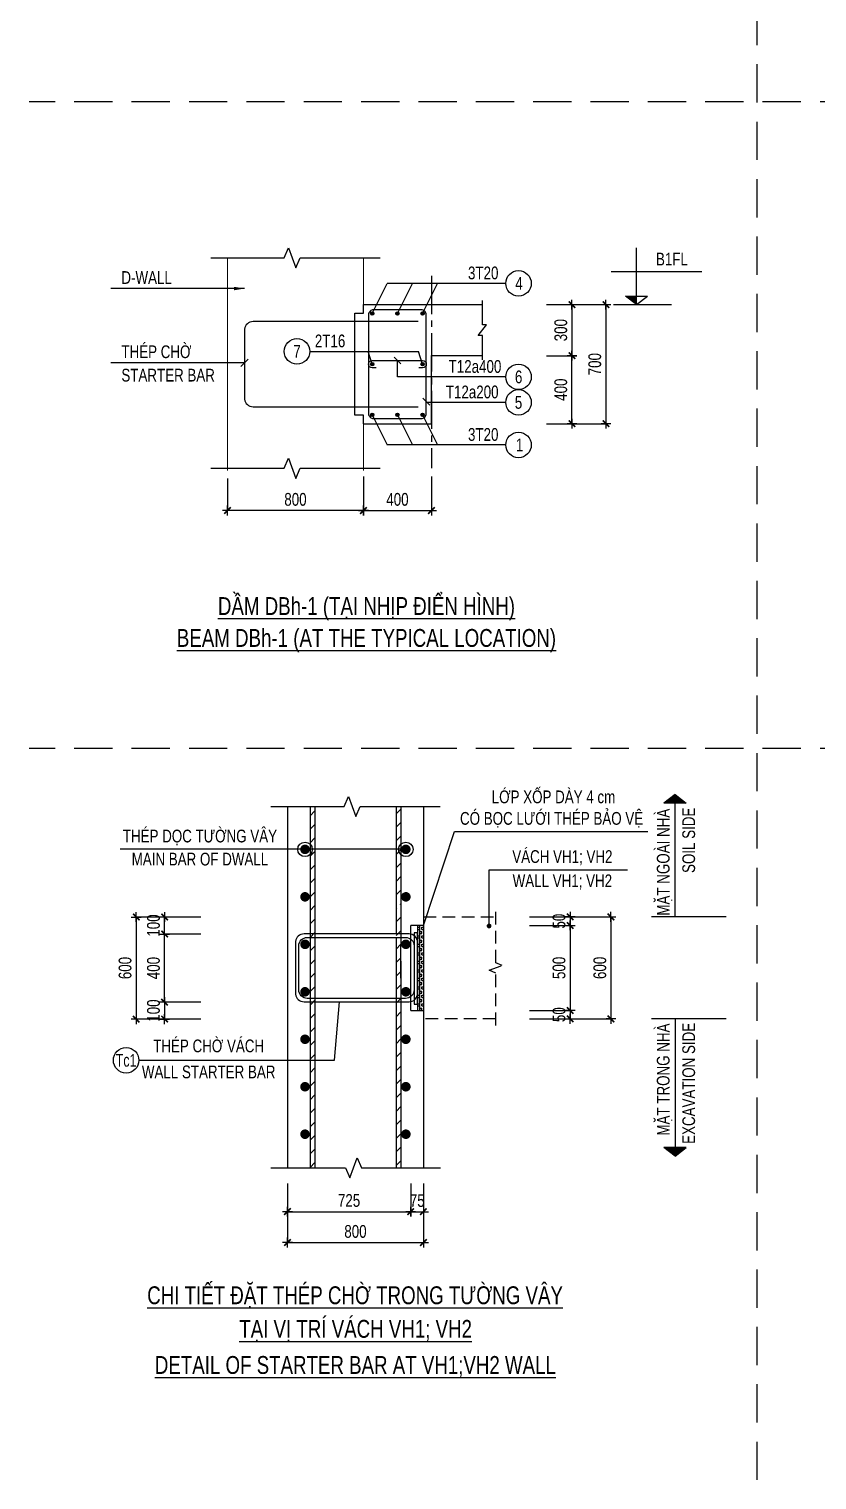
# Model space of a CAD drawing. Header units: millimetres. Extents: x 4107542 to 4204956, y -64070 to 3933.
# Drawn here: x 4107542 to 4126087, y -64070 to -29941 of the extents above; entities that cross this region are included whole.
import ezdxf
from ezdxf.enums import TextEntityAlignment as Align

# ---------------------------------------------------------------- set-up
doc = ezdxf.new("R2010")
doc.units = ezdxf.units.MM
doc.header["$LTSCALE"] = 1200
doc.linetypes.add('CENTER2', pattern=[1.125, 0.75, -0.125, 0.125, -0.125])
doc.linetypes.add('HIDDEN', pattern=[0.375, 0.25, -0.125])
for name, color, linetype in [('CDC.01.AXIS', 160, 'CENTER2'), ('CDC.02.DIM', 1, 'Continuous'), ('CDC.03.BORDER', 3, 'Continuous'), ('CDC.04.HIDDEN', 8, 'HIDDEN'), ('CDC.05.STEEL', 4, 'Continuous'), ('CDC.06.TEXT', 2, 'Continuous'), ('CDC.10.HATCH', 251, 'Continuous'), ('CDC.11.NOTE', 8, 'Continuous'), ('CDC.14.STEELNUM', 2, 'Continuous'), ('KCS_BORDER', 3, 'Continuous'), ('KCS_CHI', 1, 'Continuous'), ('KCS_SNODE', 6, 'Continuous'), ('KCS_STEEL', 4, 'Continuous'), ('KCS_TEXT', 2, 'Continuous'), ('KCS_TEXT_TK', 2, 'Continuous')]:
    doc.layers.add(name, color=color, linetype=linetype)
doc.layers.add('ENOTE', color=2, linetype='Continuous', lineweight=15)
doc.styles.add('1', font='arial.ttf', dxfattribs={"width": 0.75})
doc.styles.add('Arial', font='arial.ttf', dxfattribs={"height": 480})
doc.styles.add('KCS_SMTEXT', font='arial.ttf', dxfattribs={"width": 0.7})
doc.styles.add('SMTEXT', font='arial.ttf', dxfattribs={"width": 0.75})
doc.linetypes.add('ZIGZAG', pattern='A,0.00254,-5.08,[131,ltypeshp.shx,S=5.08,R=0,X=-5.08,Y=0],-10.16,[131,ltypeshp.shx,S=5.08,R=180,X=5.08,Y=0],-5.08', length=20.32254)
doc.dimstyles.new('120X4', dxfattribs={"dimscale": 120, "dimtxt": 2.5, "dimasz": 0.008, "dimexe": 0, "dimexo": 0, "dimgap": 0.9, "dimtad": 1, "dimdec": 0, "dimlfac": 0.25, "dimzin": 13, "dimdsep": 46, "dimtxsty": '1', "dimblk1": 'CHEO', "dimblk2": 'CHEO', "dimsah": 1, "dimcen": 0, "dimclrd": 256, "dimclre": 256, "dimclrt": 3, "dimadec": 0, "dimazin": 0, "dimtfac": 1, "dimtdec": 0, "dimtix": 1, "dimtmove": 2, "dimatfit": 3, "dimldrblk": 'CHEO', "dimfxl": 8, "dimfxlon": 1, "dimtolj": 1, "dimtzin": 13, "dimarcsym": 0})
doc.dimstyles.new('BSV1-100', dxfattribs={"dimtxt": 300, "dimasz": 250, "dimexe": 200, "dimexo": 0, "dimgap": 108, "dimtad": 1, "dimdec": 0, "dimdsep": 46, "dimtxsty": 'SMTEXT', "dimblk": 'ARCHTICK', "dimcen": 100, "dimdle": 250, "dimclrd": 256, "dimclre": 256, "dimclrt": 2, "dimadec": 0, "dimazin": 0, "dimtfac": 1, "dimtdec": 0, "dimtix": 1, "dimtmove": 2, "dimatfit": 3, "dimfxl": 720, "dimfxlon": 1, "dimtolj": 1, "dimtzin": 0, "dimarcsym": 0})

# ---------------------------------------------------------------- blocks, each defined once
blk = doc.blocks.new('CHEO')
at = {"layer": 'CDC.02.DIM'}
for points in [[(-121, 0), (121, 0)], [(0, 121), (0, -121)]]:
    blk.add_lwpolyline(points, dxfattribs=at)
at = {"layer": 'CDC.02.DIM', "const_width": 40}
blk.add_lwpolyline([(80, 80), (-80, -81)], dxfattribs=at)
blk = doc.blocks.new('*D7')
at = {"layer": 'CDC.02.DIM', "lineweight": -2, "transparency": 16777216}
for p, q in [((4115413, -40467), (4115413, -41267)), ((4117013, -40467), (4117013, -41267)), ((4115414, -41267), (4117012, -41267))]:
    blk.add_line(p, q, dxfattribs=at)
at = {"layer": 'Defpoints', "color": 0, "transparency": 16777216}
for p in [(4115413, -40467), (4117013, -40467), (4117013, -41267)]:
    blk.add_point(p, dxfattribs=at)
at = {"layer": 'CDC.02.DIM', "lineweight": -2, "transparency": 16777216, "xscale": 0.96, "yscale": 0.96, "zscale": 0.96, "rotation": 180}
blk.add_blockref('CHEO', (4115413, -41267), dxfattribs=at)
at = {"layer": 'CDC.02.DIM', "lineweight": -2, "transparency": 16777216, "xscale": 0.96, "yscale": 0.96, "zscale": 0.96}
blk.add_blockref('CHEO', (4117013, -41267), dxfattribs=at)
at = {"layer": 'CDC.02.DIM', "color": 3, "transparency": 16777216, "insert": (4116213, -41006), "char_height": 300, "attachment_point": 5, "style": '1'}
blk.add_mtext('\\A1;400', dxfattribs=at)
blk = doc.blocks.new('*D8')
at = {"layer": 'CDC.02.DIM', "lineweight": -2, "transparency": 16777216}
for p, q in [((4119720, -36424), (4120320, -36424)), ((4120320, -36425), (4120320, -37623)), ((4119720, -37624), (4120320, -37624))]:
    blk.add_line(p, q, dxfattribs=at)
at = {"layer": 'Defpoints', "color": 0, "transparency": 16777216}
for p in [(4119720, -36424), (4119720, -37624), (4120320, -37624)]:
    blk.add_point(p, dxfattribs=at)
at = {"layer": 'CDC.02.DIM', "lineweight": -2, "transparency": 16777216, "xscale": 0.96, "yscale": 0.96, "zscale": 0.96}
for p, rotation in [((4120320, -36424), 90), ((4120320, -37624), 270)]:
    blk.add_blockref('CHEO', p, dxfattribs=dict(at, rotation=rotation))
at = {"layer": 'CDC.02.DIM', "color": 3, "transparency": 16777216, "insert": (4120058, -37024), "char_height": 300, "attachment_point": 5, "rotation": 90, "style": '1'}
blk.add_mtext('\\A1;300', dxfattribs=at)
blk = doc.blocks.new('*D9')
at = {"layer": 'CDC.02.DIM', "lineweight": -2, "transparency": 16777216}
for p, q in [((4119720, -37624), (4120320, -37624)), ((4120320, -39223), (4120320, -37625)), ((4119720, -39224), (4120320, -39224))]:
    blk.add_line(p, q, dxfattribs=at)
at = {"layer": 'Defpoints', "color": 0, "transparency": 16777216}
for p in [(4119720, -37624), (4120320, -37624), (4119720, -39224)]:
    blk.add_point(p, dxfattribs=at)
at = {"layer": 'CDC.02.DIM', "lineweight": -2, "transparency": 16777216, "xscale": 0.96, "yscale": 0.96, "zscale": 0.96}
for p, rotation in [((4120320, -37624), 90), ((4120320, -39224), 270)]:
    blk.add_blockref('CHEO', p, dxfattribs=dict(at, rotation=rotation))
at = {"layer": 'CDC.02.DIM', "color": 3, "transparency": 16777216, "insert": (4120058, -38424), "char_height": 300, "attachment_point": 5, "rotation": 90, "style": '1'}
blk.add_mtext('\\A1;400', dxfattribs=at)
blk = doc.blocks.new('*D10')
at = {"layer": 'CDC.02.DIM', "lineweight": -2, "transparency": 16777216}
for p, q in [((4120160, -36424), (4121120, -36424)), ((4121120, -36425), (4121120, -39223)), ((4120160, -39224), (4121120, -39224))]:
    blk.add_line(p, q, dxfattribs=at)
at = {"layer": 'Defpoints', "color": 0, "transparency": 16777216}
for p in [(4119720, -36424), (4119720, -39224), (4121120, -39224)]:
    blk.add_point(p, dxfattribs=at)
at = {"layer": 'CDC.02.DIM', "lineweight": -2, "transparency": 16777216, "xscale": 0.96, "yscale": 0.96, "zscale": 0.96}
for p, rotation in [((4121120, -36424), 90), ((4121120, -39224), 270)]:
    blk.add_blockref('CHEO', p, dxfattribs=dict(at, rotation=rotation))
at = {"layer": 'CDC.02.DIM', "color": 3, "transparency": 16777216, "insert": (4120858, -37824), "char_height": 300, "attachment_point": 5, "rotation": 90, "style": '1'}
blk.add_mtext('\\A1;700', dxfattribs=at)
blk = doc.blocks.new('KCS_SNODE')
at = {"layer": 'KCS_SNODE'}
blk.add_hatch(color=256, dxfattribs=at).paths.add_polyline_path([(10, 0, 1), (-10, 0, 1)])
blk.add_circle((0, 0), 10, dxfattribs=at)
blk = doc.blocks.new('_ArchTick')
at = {"color": 0, "linetype": 'ByBlock', "const_width": 0.15}
blk.add_lwpolyline([(-0.5, -0.5), (0.5, 0.5)], dxfattribs=at)
blk = doc.blocks.new('*D20')
at = {"layer": 'CDC.02.DIM', "lineweight": -2, "transparency": 16777216}
for p, q in [((4112213, -40517), (4112213, -41267)), ((4115413, -40467), (4115413, -41267)), ((4115412, -41267), (4112214, -41267))]:
    blk.add_line(p, q, dxfattribs=at)
at = {"layer": 'Defpoints', "color": 0, "transparency": 16777216}
for p in [(4112213, -40517), (4115413, -40467), (4112213, -41267)]:
    blk.add_point(p, dxfattribs=at)
at = {"layer": 'CDC.02.DIM', "lineweight": -2, "transparency": 16777216, "xscale": 0.96, "yscale": 0.96, "zscale": 0.96, "rotation": 180}
blk.add_blockref('CHEO', (4112213, -41267), dxfattribs=at)
at = {"layer": 'CDC.02.DIM', "lineweight": -2, "transparency": 16777216, "xscale": 0.96, "yscale": 0.96, "zscale": 0.96}
blk.add_blockref('CHEO', (4115413, -41267), dxfattribs=at)
at = {"layer": 'CDC.02.DIM', "color": 3, "transparency": 16777216, "insert": (4113813, -41006), "char_height": 300, "attachment_point": 5, "style": '1'}
blk.add_mtext('\\A1;800', dxfattribs=at)
blk = doc.blocks.new('*D101')
at = {"layer": 'CDC.02.DIM', "lineweight": -2, "transparency": 16777216}
for p, q in [((4116525, -57095), (4116525, -57759)), ((4116825, -57095), (4116825, -57759)), ((4116526, -57759), (4116824, -57759))]:
    blk.add_line(p, q, dxfattribs=at)
at = {"layer": 'Defpoints', "color": 0, "transparency": 16777216}
for p in [(4116525, -57095), (4116825, -57095), (4116825, -57759)]:
    blk.add_point(p, dxfattribs=at)
at = {"layer": 'CDC.02.DIM', "lineweight": -2, "transparency": 16777216, "xscale": 0.96, "yscale": 0.96, "zscale": 0.96, "rotation": 180}
blk.add_blockref('CHEO', (4116525, -57759), dxfattribs=at)
at = {"layer": 'CDC.02.DIM', "lineweight": -2, "transparency": 16777216, "xscale": 0.96, "yscale": 0.96, "zscale": 0.96}
blk.add_blockref('CHEO', (4116825, -57759), dxfattribs=at)
at = {"layer": 'CDC.02.DIM', "color": 3, "transparency": 16777216, "insert": (4116680, -57500), "char_height": 300, "attachment_point": 5, "style": '1'}
blk.add_mtext('\\A1;75', dxfattribs=at)
blk = doc.blocks.new('*D102')
at = {"layer": 'CDC.02.DIM', "lineweight": -2, "transparency": 16777216}
for p, q in [((4113625, -57095), (4113625, -57759)), ((4116525, -57095), (4116525, -57759)), ((4113626, -57759), (4116524, -57759))]:
    blk.add_line(p, q, dxfattribs=at)
at = {"layer": 'Defpoints', "color": 0, "transparency": 16777216}
for p in [(4113625, -57095), (4116525, -57095), (4116525, -57759)]:
    blk.add_point(p, dxfattribs=at)
at = {"layer": 'CDC.02.DIM', "lineweight": -2, "transparency": 16777216, "xscale": 0.96, "yscale": 0.96, "zscale": 0.96, "rotation": 180}
blk.add_blockref('CHEO', (4113625, -57759), dxfattribs=at)
at = {"layer": 'CDC.02.DIM', "lineweight": -2, "transparency": 16777216, "xscale": 0.96, "yscale": 0.96, "zscale": 0.96}
blk.add_blockref('CHEO', (4116525, -57759), dxfattribs=at)
at = {"layer": 'CDC.02.DIM', "color": 3, "transparency": 16777216, "insert": (4115075, -57497), "char_height": 300, "attachment_point": 5, "style": '1'}
blk.add_mtext('\\A1;725', dxfattribs=at)
blk = doc.blocks.new('*D103')
at = {"layer": 'CDC.02.DIM', "lineweight": -2, "transparency": 16777216}
for p, q in [((4111589, -51228), (4110733, -51228)), ((4110733, -52829), (4110733, -51229)), ((4111589, -52830), (4110733, -52830))]:
    blk.add_line(p, q, dxfattribs=at)
at = {"layer": 'Defpoints', "color": 0, "transparency": 16777216}
for p in [(4110733, -51228), (4111589, -51228), (4111589, -52830)]:
    blk.add_point(p, dxfattribs=at)
at = {"layer": 'CDC.02.DIM', "lineweight": -2, "transparency": 16777216, "xscale": 0.96, "yscale": 0.96, "zscale": 0.96}
for p, rotation in [((4110733, -51228), 90), ((4110733, -52830), 270)]:
    blk.add_blockref('CHEO', p, dxfattribs=dict(at, rotation=rotation))
at = {"layer": 'CDC.02.DIM', "color": 3, "transparency": 16777216, "insert": (4110472, -52029), "char_height": 300, "attachment_point": 5, "rotation": 90, "style": '1'}
blk.add_mtext('\\A1;400', dxfattribs=at)
blk = doc.blocks.new('*D104')
at = {"layer": 'CDC.02.DIM', "lineweight": -2, "transparency": 16777216}
for p, q in [((4110733, -50827), (4110733, -50826)), ((4111589, -50828), (4110733, -50828)), ((4110733, -51228), (4110733, -50828)), ((4111589, -51228), (4110733, -51228)), ((4110733, -51229), (4110733, -51230))]:
    blk.add_line(p, q, dxfattribs=at)
at = {"layer": 'Defpoints', "color": 0, "transparency": 16777216}
for p in [(4110733, -50828), (4111589, -50828), (4111589, -51228)]:
    blk.add_point(p, dxfattribs=at)
at = {"layer": 'CDC.02.DIM', "lineweight": -2, "transparency": 16777216, "xscale": 0.96, "yscale": 0.96, "zscale": 0.96}
for p, rotation in [((4110733, -50828), 270), ((4110733, -51228), 90)]:
    blk.add_blockref('CHEO', p, dxfattribs=dict(at, rotation=rotation))
at = {"layer": 'CDC.02.DIM', "color": 3, "transparency": 16777216, "insert": (4110472, -51028), "char_height": 300, "attachment_point": 5, "rotation": 90, "style": '1'}
blk.add_mtext('\\A1;100', dxfattribs=at)
blk = doc.blocks.new('*D105')
at = {"layer": 'CDC.02.DIM', "lineweight": -2, "transparency": 16777216}
for p, q in [((4111025, -50828), (4110065, -50828)), ((4110065, -50829), (4110065, -53228)), ((4111025, -53229), (4110065, -53229))]:
    blk.add_line(p, q, dxfattribs=at)
at = {"layer": 'Defpoints', "color": 0, "transparency": 16777216}
for p in [(4111589, -50828), (4110065, -53229), (4111589, -53229)]:
    blk.add_point(p, dxfattribs=at)
at = {"layer": 'CDC.02.DIM', "lineweight": -2, "transparency": 16777216, "xscale": 0.96, "yscale": 0.96, "zscale": 0.96}
for p, rotation in [((4110065, -50828), 90), ((4110065, -53229), 270)]:
    blk.add_blockref('CHEO', p, dxfattribs=dict(at, rotation=rotation))
at = {"layer": 'CDC.02.DIM', "color": 3, "transparency": 16777216, "insert": (4109804, -52028), "char_height": 300, "attachment_point": 5, "rotation": 90, "style": '1'}
blk.add_mtext('\\A1;600', dxfattribs=at)
blk = doc.blocks.new('*D106')
at = {"layer": 'CDC.02.DIM', "lineweight": -2, "transparency": 16777216}
for p, q in [((4120278, -50825), (4121238, -50825)), ((4121238, -50826), (4121238, -53224)), ((4120278, -53225), (4121238, -53225))]:
    blk.add_line(p, q, dxfattribs=at)
at = {"layer": 'Defpoints', "color": 0, "transparency": 16777216}
for p in [(4116825, -50825), (4116825, -53225), (4121238, -53225)]:
    blk.add_point(p, dxfattribs=at)
at = {"layer": 'CDC.02.DIM', "lineweight": -2, "transparency": 16777216, "xscale": 0.96, "yscale": 0.96, "zscale": 0.96}
for p, rotation in [((4121238, -50825), 90), ((4121238, -53225), 270)]:
    blk.add_blockref('CHEO', p, dxfattribs=dict(at, rotation=rotation))
at = {"layer": 'CDC.02.DIM', "color": 3, "transparency": 16777216, "insert": (4120977, -52025), "char_height": 300, "attachment_point": 5, "rotation": 90, "style": '1'}
blk.add_mtext('\\A1;600', dxfattribs=at)
blk = doc.blocks.new('*D107')
at = {"layer": 'CDC.02.DIM', "lineweight": -2, "transparency": 16777216}
for p, q in [((4113625, -57526), (4113625, -58486)), ((4116825, -57526), (4116825, -58486)), ((4113626, -58486), (4116824, -58486))]:
    blk.add_line(p, q, dxfattribs=at)
at = {"layer": 'Defpoints', "color": 0, "transparency": 16777216}
for p in [(4113625, -57095), (4116825, -57095), (4116825, -58486)]:
    blk.add_point(p, dxfattribs=at)
at = {"layer": 'CDC.02.DIM', "lineweight": -2, "transparency": 16777216, "xscale": 0.96, "yscale": 0.96, "zscale": 0.96, "rotation": 180}
blk.add_blockref('CHEO', (4113625, -58486), dxfattribs=at)
at = {"layer": 'CDC.02.DIM', "lineweight": -2, "transparency": 16777216, "xscale": 0.96, "yscale": 0.96, "zscale": 0.96}
blk.add_blockref('CHEO', (4116825, -58486), dxfattribs=at)
at = {"layer": 'CDC.02.DIM', "color": 3, "transparency": 16777216, "insert": (4115225, -58225), "char_height": 300, "attachment_point": 5, "style": '1'}
blk.add_mtext('\\A1;800', dxfattribs=at)
blk = doc.blocks.new('*D100')
at = {"layer": 'CDC.02.DIM', "lineweight": -2, "transparency": 16777216}
for p, q in [((4110733, -52829), (4110733, -52828)), ((4111589, -52830), (4110733, -52830)), ((4110733, -52830), (4110733, -53229)), ((4111589, -53229), (4110733, -53229)), ((4110733, -53230), (4110733, -53231))]:
    blk.add_line(p, q, dxfattribs=at)
at = {"layer": 'Defpoints', "color": 0, "transparency": 16777216}
for p in [(4111589, -52830), (4110733, -53229), (4111589, -53229)]:
    blk.add_point(p, dxfattribs=at)
at = {"layer": 'CDC.02.DIM', "lineweight": -2, "transparency": 16777216, "xscale": 0.96, "yscale": 0.96, "zscale": 0.96}
for p, rotation in [((4110733, -52830), 270), ((4110733, -53229), 90)]:
    blk.add_blockref('CHEO', p, dxfattribs=dict(at, rotation=rotation))
at = {"layer": 'CDC.02.DIM', "color": 3, "transparency": 16777216, "insert": (4110472, -53029), "char_height": 300, "attachment_point": 5, "rotation": 90, "style": '1'}
blk.add_mtext('\\A1;100', dxfattribs=at)
blk = doc.blocks.new('*D129')
at = {"layer": 'CDC.02.DIM', "lineweight": -2, "transparency": 16777216}
for p, q in [((4119318, -50825), (4120278, -50825)), ((4120278, -50824), (4120278, -50823)), ((4120278, -50825), (4120278, -51025)), ((4119318, -51025), (4120278, -51025)), ((4120278, -51026), (4120278, -51027))]:
    blk.add_line(p, q, dxfattribs=at)
at = {"layer": 'Defpoints', "color": 0, "transparency": 16777216}
for p in [(4116825, -50825), (4116825, -51025), (4120278, -51025)]:
    blk.add_point(p, dxfattribs=at)
at = {"layer": 'CDC.02.DIM', "lineweight": -2, "transparency": 16777216, "xscale": 0.96, "yscale": 0.96, "zscale": 0.96}
for p, rotation in [((4120278, -50825), 270), ((4120278, -51025), 90)]:
    blk.add_blockref('CHEO', p, dxfattribs=dict(at, rotation=rotation))
at = {"layer": 'CDC.02.DIM', "color": 3, "transparency": 16777216, "insert": (4120017, -50925), "char_height": 300, "attachment_point": 5, "rotation": 90, "style": '1'}
blk.add_mtext('\\A1;50', dxfattribs=at)
blk = doc.blocks.new('*D130')
at = {"layer": 'CDC.02.DIM', "lineweight": -2, "transparency": 16777216}
for p, q in [((4119318, -51025), (4120278, -51025)), ((4120278, -51026), (4120278, -53024)), ((4119318, -53025), (4120278, -53025))]:
    blk.add_line(p, q, dxfattribs=at)
at = {"layer": 'Defpoints', "color": 0, "transparency": 16777216}
for p in [(4116825, -51025), (4116825, -53025), (4120278, -53025)]:
    blk.add_point(p, dxfattribs=at)
at = {"layer": 'CDC.02.DIM', "lineweight": -2, "transparency": 16777216, "xscale": 0.96, "yscale": 0.96, "zscale": 0.96}
for p, rotation in [((4120278, -51025), 90), ((4120278, -53025), 270)]:
    blk.add_blockref('CHEO', p, dxfattribs=dict(at, rotation=rotation))
at = {"layer": 'CDC.02.DIM', "color": 3, "transparency": 16777216, "insert": (4120017, -52025), "char_height": 300, "attachment_point": 5, "rotation": 90, "style": '1'}
blk.add_mtext('\\A1;500', dxfattribs=at)
blk = doc.blocks.new('*D131')
at = {"layer": 'CDC.02.DIM', "lineweight": -2, "transparency": 16777216}
for p, q in [((4119318, -53025), (4120278, -53025)), ((4119318, -53225), (4120278, -53225)), ((4120278, -53024), (4120278, -53023)), ((4120278, -53025), (4120278, -53225)), ((4120278, -53226), (4120278, -53227))]:
    blk.add_line(p, q, dxfattribs=at)
at = {"layer": 'Defpoints', "color": 0, "transparency": 16777216}
for p in [(4116825, -53025), (4116825, -53225), (4120278, -53225)]:
    blk.add_point(p, dxfattribs=at)
at = {"layer": 'CDC.02.DIM', "lineweight": -2, "transparency": 16777216, "xscale": 0.96, "yscale": 0.96, "zscale": 0.96}
for p, rotation in [((4120278, -53025), 270), ((4120278, -53225), 90)]:
    blk.add_blockref('CHEO', p, dxfattribs=dict(at, rotation=rotation))
at = {"layer": 'CDC.02.DIM', "color": 3, "transparency": 16777216, "insert": (4120017, -53125), "char_height": 300, "attachment_point": 5, "rotation": 90, "style": '1'}
blk.add_mtext('\\A1;50', dxfattribs=at)

msp = doc.modelspace()

# ---------------------------------------------------------------- hatches: boundary and pattern name
at = {"layer": 'CDC.10.HATCH'}
h = msp.add_hatch(dxfattribs=at)
h.set_pattern_fill('BOX', color=256, scale=200, style=0)
h.set_pattern_definition([(90, (4394489.69, 879780.69), (-200, 1e-14), []), (90, (4394539.69, 879780.69), (-200, 1e-14), []), (0, (4394489.69, 879780.69), (0, 200), [-50, 50]), (0, (4394489.69, 879830.69), (0, 200), [-50, 50]), (0, (4394489.69, 879880.69), (0, 200), [50, -50]), (0, (4394489.69, 879930.69), (0, 200), [50, -50]), (90, (4394589.69, 879780.69), (-200, 1e-14), [50, -50]), (90, (4394639.69, 879780.69), (-200, 1e-14), [50, -50])])
h.paths.add_polyline_path([(4116825.4, -51024.6), (4116685.4, -51024.6), (4116685.4, -53024.6), (4116825.4, -53024.6)])
at = {"layer": 'CDC.11.NOTE'}
h = msp.add_hatch(dxfattribs=at)
h.set_pattern_fill('ANSI31', color=256, scale=1800, style=0)
h.set_pattern_definition([(45, (4384150.86, 951814.15), (-159.099026, 159.099026), [])])
h.paths.add_polyline_path([(4114269.1, -48227.1), (4114157.1, -48227.1), (4114157.1, -48639.9), (4114269.1, -48639.9)])
h.paths.add_polyline_path([(4114157.1, -56725.8), (4114269.1, -56725.8), (4114269.1, -48639.9), (4114157.1, -48639.9)])
h = msp.add_hatch(dxfattribs=at)
h.set_pattern_fill('ANSI31', color=256, scale=1800, style=0)
h.set_pattern_definition([(45, (4382314.23, 951814.15), (-159.099026, 159.099026), [])])
edge = h.paths.add_edge_path()
edge.add_line((4116295.3, -48639.9), (4116183.3, -48639.9))
edge.add_line((4116183.3, -48639.9), (4116183.3, -50507))
edge.add_arc((4116175.3, -50706.8), 200, 53.1301, 87.70756, ccw=False)
edge.add_line((4116295.3, -50546.8), (4116295.3, -48639.9))
h.paths.add_polyline_path([(4116295.3, -48227.1), (4116183.3, -48227.1), (4116183.3, -48639.9), (4116295.3, -48639.9)])
edge = h.paths.add_edge_path()
edge.add_line((4116183.3, -56725.8), (4116295.3, -56725.8))
edge.add_line((4116295.3, -56725.8), (4116295.3, -55709.6))
edge.add_arc((4116314.1, -55680.8), 34.4, 232.03623, 236.8032, ccw=False)
edge.add_arc((4116314.1, -55735), 34.4, 123.1968, 127.96377, ccw=False)
edge.add_line((4116295.3, -55706.2), (4116295.3, -50786.8))
edge.add_arc((4116095.3, -50786.8), 200, 359.99991, 423.89612)
edge.add_line((4116183.3, -50607.2), (4116183.3, -56725.8))

# ---------------------------------------------------------------- linework, layer by layer
at = {"layer": 'CDC.01.AXIS'}
msp.add_line((4117013, -35748.6), (4117013, -40273.6), dxfattribs=at)
at = {"layer": 'CDC.02.DIM'}
for p, q in [((4121835.7, -36423.6), (4121835.7, -35089.1)), ((4121239.5, -35646.9), (4123373.8, -35646.9)), ((4121296.2, -36423.6), (4122665.4, -36423.6)), ((4121835.7, -36423.6), (4121576.5, -36225)), ((4121576.5, -36225), (4122094.9, -36225)), ((4121835.7, -36423.6), (4122094.9, -36225)), ((4116413.4, -49235.2), (4109691.2, -49235.2))]:
    msp.add_line(p, q, dxfattribs=at)
for points in [[(4111821.1, -35323.6), (4113543.5, -35323.6), (4113646.3, -35086.8), (4113818.7, -35560.4), (4113921.5, -35323.6), (4115809.3, -35323.6)], [(4111821.1, -40273.6), (4113543.5, -40273.6), (4113646.3, -40036.8), (4113818.7, -40510.4), (4113921.5, -40273.6), (4115809.3, -40273.6)], [(4113233.5, -48227.1), (4114955.9, -48227.1), (4115058.7, -47990.3), (4115231.1, -48463.9), (4115333.9, -48227.1), (4117221.6, -48227.1)], [(4116825.4, -51024.6), (4117559.1, -48816.2), (4122107.8, -48816.2)], [(4118369.5, -51038.7), (4118369.5, -49715), (4121628, -49715)], [(4114940, -51306.8), (4114942.5, -51315)], [(4110127.3, -54198), (4114735, -54198), (4114850.7, -52821.7)], [(4113233.5, -56725.8), (4114993.2, -56725.8), (4115096, -56962.6), (4115268.4, -56489), (4115371.2, -56725.8), (4117228, -56725.8)]]:
    msp.add_lwpolyline(points, dxfattribs=at)
at = {"layer": 'CDC.02.DIM', "const_width": 56.2}
msp.add_lwpolyline([(4118349.6, -51058.6, -1), (4118389.4, -51018.8, -1)], format="xyb", close=True, dxfattribs=at)
at = {"layer": 'CDC.02.DIM'}
for centre in [(4114038.2, -49236.8), (4116411.3, -49236.8)]:
    msp.add_circle(centre, 171, dxfattribs=at)
msp.add_solid([(4121576.5, -36225), (4121835.7, -36423.6), (4121835.7, -36225), (4121835.7, -36423.6)], dxfattribs=at)
at = {"layer": 'CDC.03.BORDER'}
for p, q in [((4113625.4, -48227.1), (4113625.4, -56725.8)), ((4116825.4, -48227.1), (4116825.4, -50825.1)), ((4116825.4, -50825.1), (4116825.4, -54423.7)), ((4116825.4, -51024.6), (4116525.4, -51024.6)), ((4116525.4, -53024.6), (4116525.4, -51024.6)), ((4116525.4, -53024.6), (4116825.4, -53024.6)), ((4116825.4, -54423.7), (4116825.4, -56725.8))]:
    msp.add_line(p, q, dxfattribs=at)
at = {"layer": 'CDC.04.HIDDEN', "ltscale": 3}
for p, q in [((4124675.3, -64070.2), (4124675.3, 3933.3)), ((4193207.9, -31657.1), (4107542.2, -31657.1)), ((4193207.9, -46863.7), (4107542.2, -46863.7))]:
    msp.add_line(p, q, dxfattribs=at)
at = {"layer": 'CDC.04.HIDDEN'}
for p, q in [((4116825.4, -50824.6), (4118525.4, -50824.6)), ((4118525.4, -53224.6), (4116825.4, -53224.6))]:
    msp.add_line(p, q, dxfattribs=at)
msp.add_lwpolyline([(4118525.4, -53376.8), (4118525.4, -52145.6), (4118373.8, -52079.8), (4118676.9, -51969.5), (4118525.4, -51903.7), (4118525.4, -50691.5)], dxfattribs=at)
at = {"layer": 'CDC.05.STEEL'}
for p, q in [((4122745.6, -50824.6), (4122745.6, -48147.7)), ((4122745.6, -53224.6), (4122745.6, -56251.5))]:
    msp.add_line(p, q, dxfattribs=at)
for points in [[(4116702.2, -36823.6), (4112815.3, -36823.6, 0.3791516), (4112613, -37000.7), (4112613, -37986.6), (4112613, -38646.5, 0.3791516), (4112815.3, -38823.6), (4116702.2, -38823.6)], [(4113812.1, -51403.9), (4113812.1, -52435.9), (4113812.1, -52644.6, 0.3791516), (4114014.4, -52821.7), (4116485.4, -52821.7, 0.4142136), (4116685.4, -52621.7), (4116685.4, -51196.5), (4116605.4, -51196.5), (4116605.4, -52541.7, -0.414214), (4116405.4, -52741.7), (4114092.1, -52741.7, -0.4142141), (4113892.1, -52541.7), (4113892.1, -52435.9), (4113892.1, -51506.8, -0.4142141), (4114092.1, -51306.8), (4116405.4, -51306.8, -0.414214), (4116605.4, -51506.8), (4116605.4, -52881.6), (4116685.4, -52881.6), (4116685.4, -51426.8, 0.4142136), (4116485.4, -51226.8), (4114014.4, -51226.8, 0.3791516), (4113812.1, -51403.9)]]:
    msp.add_lwpolyline(points, format="xyb", dxfattribs=at)
at = {"layer": 'CDC.10.HATCH'}
msp.add_line((4116685.4, -51024.6), (4116685.4, -53024.6), dxfattribs=at)
at = {"layer": 'CDC.11.NOTE'}
for p, q in [((4122745.6, -47949.1), (4122486.4, -48147.7)), ((4122745.6, -47949.1), (4123004.8, -48147.7)), ((4114157.1, -48227.1), (4114157.1, -56725.8)), ((4114269.1, -48227.1), (4114269.1, -56725.8)), ((4116183.3, -48227.1), (4116183.3, -51226.8)), ((4116295.3, -48227.1), (4116295.3, -51506.8)), ((4123004.8, -48147.7), (4122486.4, -48147.7)), ((4123945.9, -50824.6), (4122191.3, -50824.6)), ((4116295.3, -51864.4), (4116295.3, -56725.8)), ((4123945.9, -53224.6), (4122191.3, -53224.6)), ((4122745.6, -56450.2), (4122486.4, -56251.5)), ((4123004.8, -56251.5), (4122486.4, -56251.5)), ((4122745.6, -56450.2), (4123004.8, -56251.5))]:
    msp.add_line(p, q, dxfattribs=at)
at = {"layer": 'CDC.11.NOTE', "const_width": 112.5}
for points in [[(4113998.5, -49276.6, -1), (4114078, -49197.1, -1)], [(4116371.6, -49276.6, -1), (4116451.1, -49197.1, -1)], [(4113998.5, -50393.3, -1), (4114078.1, -50313.7, -1)], [(4116371.6, -50393.3, -1), (4116451.2, -50313.7, -1)], [(4113998.6, -51510, -1), (4114078.1, -51430.4, -1)], [(4116371.7, -51510, -1), (4116451.2, -51430.4, -1)], [(4113998.6, -52626.7, -1), (4114078.1, -52547.1, -1)], [(4116371.7, -52626.7, -1), (4116451.2, -52547.1, -1)], [(4113998.6, -53743.3, -1), (4114078.1, -53663.8, -1)], [(4116371.7, -53743.3, -1), (4116451.2, -53663.8, -1)], [(4113998.5, -54860, -1), (4114078.1, -54780.5, -1)], [(4116371.6, -54860, -1), (4116451.2, -54780.5, -1)], [(4113998.5, -55976.7, -1), (4114078.1, -55897.2, -1)], [(4116371.6, -55976.7, -1), (4116451.2, -55897.2, -1)]]:
    msp.add_lwpolyline(points, format="xyb", close=True, dxfattribs=at)
at = {"layer": 'CDC.11.NOTE'}
for points in [[(4116183.3, -51327.2), (4116183.3, -56725.8)], [(4116295.3, -52264.4), (4116295.3, -52057.3), (4116295.3, -51506.8)]]:
    msp.add_lwpolyline(points, dxfattribs=at)
for points in [[(4122486.4, -48147.7), (4122745.6, -47949.1), (4122745.6, -48147.7), (4122745.6, -47949.1)], [(4123004.8, -48147.7), (4122745.6, -47949.1), (4122745.6, -48147.7), (4122745.6, -47949.1)], [(4122486.4, -56251.5), (4122745.6, -56450.2), (4122745.6, -56251.5), (4122745.6, -56450.2)], [(4123004.8, -56251.5), (4122745.6, -56450.2), (4122745.6, -56251.5), (4122745.6, -56450.2)]]:
    msp.add_solid(points, dxfattribs=at)
at = {"layer": 'CDC.14.STEELNUM'}
msp.add_circle((4109827.3, -54198), 300, dxfattribs=at)
at = {"layer": 'ENOTE'}
for p, q in [((4112213, -35323.6), (4112213, -40323.6)), ((4115413, -35323.6), (4115413, -36423.6)), ((4115413, -39223.6), (4115413, -40323.6))]:
    msp.add_line(p, q, dxfattribs=at)
at = {"layer": 'KCS_BORDER', "ltscale": 3}
for p, q in [((4115413, -36423.6), (4117013, -36423.6)), ((4117013, -36423.6), (4118213, -36423.6)), ((4117013, -39223.6), (4117013, -37623.6)), ((4117013, -37623.6), (4118213, -37623.6)), ((4115413, -39223.6), (4117013, -39223.6))]:
    msp.add_line(p, q, dxfattribs=at)
at = {"layer": 'KCS_BORDER', "linetype": 'ZIGZAG', "ltscale": 0.005}
msp.add_lwpolyline([(4115413, -39223.6), (4115413, -39023.6), (4115213, -39023.6), (4115213, -36623.6), (4115413, -36623.6), (4115413, -36423.6)], dxfattribs=at)
at = {"layer": 'KCS_BORDER', "color": 1, "ltscale": 3}
msp.add_lwpolyline([(4118213, -37723.6), (4118213, -37148.6), (4118113, -37148.6), (4118313, -36898.6), (4118213, -36898.6), (4118213, -36323.6)], dxfattribs=at)
at = {"layer": 'KCS_CHI', "ltscale": 3}
for p, q in [((4115621, -36631.6), (4115975, -35923.6)), ((4118763, -35923.6), (4115975, -35923.6)), ((4116213, -36631.6), (4116567, -35923.6)), ((4116805, -36631.6), (4117159, -35923.6)), ((4114149.3, -37523.6), (4116705, -37523.6)), ((4115621, -37823.6), (4115521, -37523.6)), ((4116805, -37823.6), (4116705, -37523.6)), ((4116213, -38123.6), (4116213, -37735.6)), ((4118763, -38123.6), (4116213, -38123.6)), ((4118763, -38723.6), (4116893, -38723.6)), ((4115621, -39015.6), (4115975, -39723.6)), ((4116213, -39015.6), (4116567, -39723.6)), ((4116805, -39015.6), (4117159, -39723.6)), ((4118763, -39723.6), (4115975, -39723.6))]:
    msp.add_line(p, q, dxfattribs=at)
at = {"layer": 'KCS_CHI', "color": 3, "ltscale": 3}
for p, q in [((4116293, -37815.6), (4116133, -37655.6)), ((4116973, -38786.7), (4116813, -38626.7))]:
    msp.add_line(p, q, dxfattribs=at)
at = {"layer": 'KCS_STEEL', "ltscale": 3}
for points in [[(4115533, -36663.6), (4115533, -38983.6, 0.4142136), (4115653, -39103.6), (4116773, -39103.6, 0.4142136), (4116893, -38983.6), (4116893, -36663.6, 0.4142136), (4116773, -36543.6), (4115653, -36543.6, 0.4142136), (4115533, -36663.6)], [(4115709, -37911.6), (4115621, -37911.6, -1), (4115621, -37735.6), (4116805, -37735.6, -1), (4116805, -37911.6), (4116717, -37911.6)]]:
    msp.add_lwpolyline(points, format="xyb", dxfattribs=at)
at = {"layer": 'KCS_TEXT_TK', "color": 1, "ltscale": 3}
for centre in [(4119063, -35923.6), (4113849.3, -37523.6), (4119063, -38123.6), (4119063, -38723.6), (4119063, -39723.6)]:
    msp.add_circle(centre, 300, dxfattribs=at)

# ---------------------------------------------------------------- block references
at = {"layer": 'KCS_STEEL', "xscale": 4, "yscale": 4, "zscale": 4}
for p in [(4115621, -36631.6), (4116213, -36631.6), (4116805, -36631.6), (4115621, -37823.6), (4116805, -37823.6), (4115621, -39015.6), (4116213, -39015.6), (4116805, -39015.6)]:
    msp.add_blockref('KCS_SNODE', p, dxfattribs=at)

# ---------------------------------------------------------------- texts
at = {"layer": 'CDC.06.TEXT', "style": 'SMTEXT', "width": 0.75}
for s, p in [('B1FL', (4122673.4, -35352.4)), ('LỚP XỐP DÀY 4 cm', (4119885.6, -47958.8)), ('CÓ BỌC LƯỚI THÉP BẢO VỆ', (4119841.1, -48496)), ('THÉP DỌC TƯỜNG VÂY', (4111565.3, -48915.9)), ('MAIN BAR OF DWALL', (4111565.3, -49465.9)), ('VÁCH VH1; VH2', (4120095, -49394.8)), ('WALL VH1; VH2', (4120095, -50001.4)), ('THÉP CHỜ VÁCH', (4111770.4, -53822.8)), ('WALL STARTER BAR', (4111770.4, -54471.4))]:
    msp.add_text(s, height=300, dxfattribs=at).set_placement(p, align=Align.MIDDLE)
for s, p in [('%%UDẦM DBh-1 (TẠI NHỊP ĐIỂN HÌNH)', (4115484.2, -43723.6)), ('%%UBEAM DBh-1 (AT THE TYPICAL LOCATION)', (4115484.2, -44473.6)), ('%%UCHI TIẾT ĐẶT THÉP CHỜ TRONG TƯỜNG VÂY', (4115216.1, -59935.4)), ('%%UTẠI VỊ TRÍ VÁCH VH1; VH2', (4115228.9, -60725.1)), ('%%UDETAIL OF STARTER BAR AT VH1;VH2 WALL', (4115223, -61575.1))]:
    msp.add_text(s, height=420, dxfattribs=at).set_placement(p, align=Align.CENTER)
for s, p in [('MẶT NGOÀI NHÀ', (4122617.8, -50795.9)), ('SOIL SIDE', (4123217.8, -49791.8)), ('MẶT TRONG NHÀ', (4122617.8, -55969.3)), ('EXCAVATION SIDE', (4123217.8, -56163.8))]:
    msp.add_text(s, height=300, rotation=90, dxfattribs=at).set_placement(p)
at = {"layer": 'CDC.14.STEELNUM', "style": 'Arial', "width": 0.7}
msp.add_text('Tc1', height=300, dxfattribs=at).set_placement((4109827.3, -54198), align=Align.MIDDLE_CENTER)
at = {"layer": 'KCS_TEXT', "ltscale": 3, "style": 'KCS_SMTEXT', "width": 0.75}
for s, p in [('D-WALL', (4109716.7, -35936.3)), ('3T20', (4117873.6, -35827.6)), ('2T16', (4114269.3, -37427.6)), ('THÉP CHỜ', (4109716.7, -37682)), ('T12a400', (4117418.2, -38027.6)), ('STARTER BAR', (4109716.7, -38232)), ('T12a200', (4117351.9, -38627.6)), ('3T20', (4117873.6, -39627.6))]:
    msp.add_text(s, height=300, dxfattribs=at).set_placement(p)
at = {"layer": 'KCS_TEXT_TK', "ltscale": 3, "style": 'KCS_SMTEXT', "width": 0.75}
for s, p in [('4', (4119074.2, -35923.6)), ('7', (4113849.3, -37523.6)), ('6', (4119065.6, -38123.6)), ('5', (4119062.5, -38723.6)), ('1', (4119086.5, -39723.6))]:
    msp.add_text(s, height=300, dxfattribs=at).set_placement(p, align=Align.MIDDLE_CENTER)

# ---------------------------------------------------------------- dimensions: what is measured, and where the dimension line sits
at = {"layer": 'CDC.02.DIM'}
for base, p1, p2, picture, middle in [((4120319.6, -37623.6), (4119719.6, -36423.6), (4119719.6, -37623.6), '*D8', (4120058.3, -37023.6)), ((4121119.6, -39223.6), (4119719.6, -36423.6), (4119719.6, -39223.6), '*D10', (4120858.4, -37823.6)), ((4120319.6, -37623.6), (4119719.6, -39223.6), (4119719.6, -37623.6), '*D9', (4120058.4, -38423.6)), ((4110064.8, -53228.6), (4111588.7, -50827.9), (4111588.7, -53228.6), '*D105', (4109803.7, -52028.3)), ((4110733.4, -50827.9), (4111588.7, -51227.9), (4111588.7, -50827.9), '*D104', (4110472.2, -51027.9)), ((4120278, -51024.6), (4116825.4, -50824.6), (4116825.4, -51024.6), '*D129', (4120016.8, -50924.6)), ((4121238, -53224.6), (4116825.4, -50824.6), (4116825.4, -53224.6), '*D106', (4120976.8, -52024.6)), ((4110733.4, -51227.9), (4111588.7, -52829.7), (4111588.7, -51227.9), '*D103', (4110472.2, -52028.8)), ((4120278, -53024.6), (4116825.4, -51024.6), (4116825.4, -53024.6), '*D130', (4120016.8, -52024.6)), ((4110733.4, -53228.6), (4111588.7, -52829.7), (4111588.7, -53228.6), '*D100', (4110472.2, -53029.2)), ((4120278, -53224.6), (4116825.4, -53024.6), (4116825.4, -53224.6), '*D131', (4120016.8, -53124.6))]:
    dim = msp.add_linear_dim(base=base, p1=p1, p2=p2, angle=90, dimstyle='120X4', dxfattribs=at)
    dim.commit()
    dim.dimension.update_dxf_attribs({"geometry": picture, "text_midpoint": middle})
for base, p1, p2, picture, middle in [((4112213, -41267), (4115413, -40467), (4112213, -40517), '*D20', (4113813, -41005.8)), ((4117013, -41267), (4115413, -40467), (4117013, -40467), '*D7', (4116213, -41005.8)), ((4116525.4, -57758.6), (4113625.4, -57094.6), (4116525.4, -57094.6), '*D102', (4115075.4, -57497.4)), ((4116825.4, -58485.7), (4113625.4, -57094.6), (4116825.4, -57094.6), '*D107', (4115225.4, -58224.5))]:
    dim = msp.add_linear_dim(base=base, p1=p1, p2=p2, dimstyle='120X4', dxfattribs=at)
    dim.commit()
    dim.dimension.update_dxf_attribs({"geometry": picture, "text_midpoint": middle})
dim = msp.add_linear_dim(base=(4116825.4, -57758.6), p1=(4116525.4, -57094.6), p2=(4116825.4, -57094.6), angle=180, dimstyle='120X4', dxfattribs=at)
dim.commit()
dim.dimension.update_dxf_attribs({"geometry": '*D101', "text_midpoint": (4116680.2, -57500.3), "dimtype": 160})

# ---------------------------------------------------------------- leaders
at = {"layer": 'CDC.11.NOTE'}
for points, override in [([(4112613, -36044.8), (4109465.5, -36044.8)], {"dimgap": 108, "dimtad": 0}), ([(4112613, -37790.5), (4109465.5, -37790.5)], {"dimasz": 175, "dimgap": 108, "dimtad": 0, "dimldrblk": 'ArchTick'})]:
    msp.add_leader(points, dimstyle='BSV1-100', override=override, dxfattribs=at)

doc.saveas('drawing.dxf')
